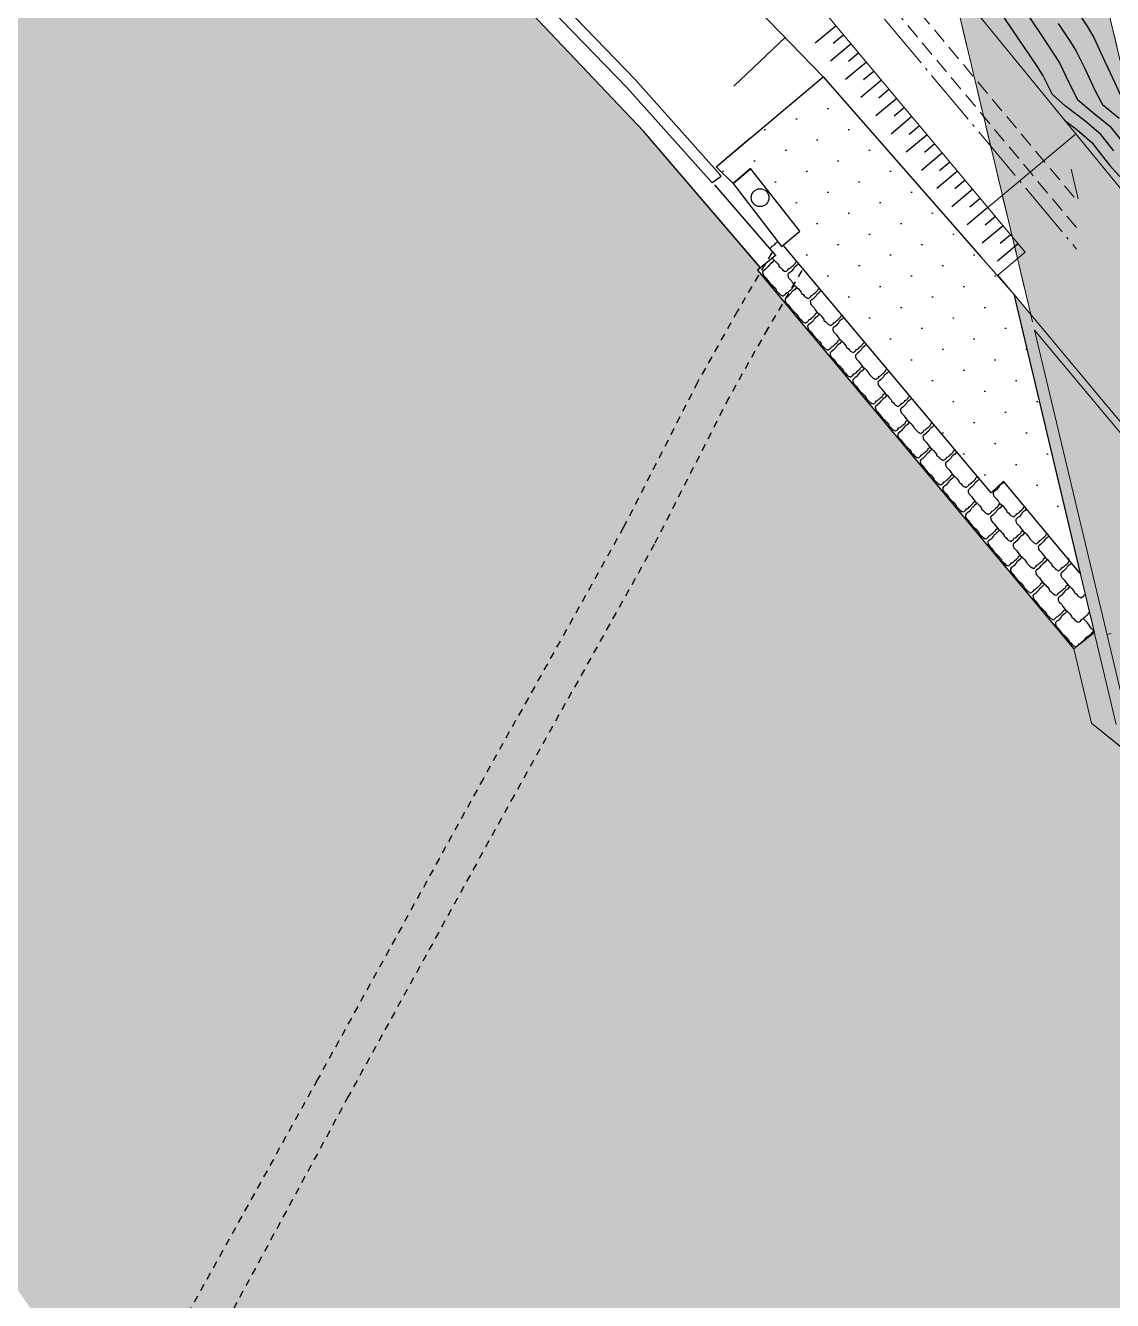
# Model space of a CAD drawing. Extents: x 62300 to 62638, y 108261 to 108784.
# Drawn here: x 62440.5 to 62486.4, y 108500.8 to 108554.6 of the extents above; entities that cross this region are included whole.
import ezdxf

# ---------------------------------------------------------------- set-up
doc = ezdxf.new("R2010")
doc.units = 0
doc.header["$MEASUREMENT"] = 0
for name, pattern in [('ACAD_ISO04W100', [30, 24, -3, 0, -3]), ('DASHED', [2.25, 2, -0.25]), ('DOT', [0.55, 0.3, -0.25]), ('NASCOSTA', [9.525, 6.35, -3.175]), ('TRATTEGGIATA', [0.75, 0.5, -0.25]), ('TRATTOPUNTO2', [12.7, 6.35, -3.175, 0, -3.175])]:
    doc.linetypes.add(name, pattern=pattern)
for name, color, linetype in [('Bâti', 7, 'Continuous'), ('colore lago', 131, 'Continuous'), ('curve livello 5m', 7, 'Continuous'), ('GéoSEBESélec', 6, 'Continuous'), ('Limite fiume', 6, 'Continuous'), ('LIN010CO', 2, 'Continuous'), ('LIN010TR', 2, 'NASCOSTA'), ('LIN018CO', 6, 'Continuous'), ('LIN018TR', 6, 'NASCOSTA'), ('LIN025CO', 7, 'Continuous'), ('pendenze', 2, 'Continuous'), ('sezioni', 7, 'Continuous'), ('TalusHautBas', 7, 'Continuous'), ('TRATTCOLO-30', 253, 'Continuous'), ('TRATTCOLO-32', 255, 'Continuous')]:
    doc.layers.add(name, color=color, linetype=linetype)
doc.layers.add('Colori bordi', color=5, linetype='Continuous', plot=False)
doc.layers.add('no_plot', color=5, linetype='Continuous', plot=False)

# ---------------------------------------------------------------- blocks, each defined once
blk = doc.blocks.new('CIRCLE')
at = {"color": 0}
blk.add_circle((0, 0), 0.375, dxfattribs=at)
at = {"flags": 1}
for tag, p in [('POINTNUMBER', (0, 0)), ('COMMENT', (0, -1.25))]:
    blk.add_attdef(tag, p, '', height=1, dxfattribs=at)
blk = doc.blocks.new('CONTORNO')
at = {"layer": 'Colori bordi', "lineweight": 0, "ltscale": 2, "flags": 128}
blk.add_lwpolyline([(-22.578, 81.44), (16.586, -82.868), (15.866, -82.007), (19.27, -96.287), (18.407, -96.98), (19.153, -100.108), (27.051, -106.511), (29.932, -105.824), (28.44, -103.877), (26.165, -94.334), (26.165, -94.334), (25.446, -93.474), (-6.877, 42.135)], dxfattribs=at)

msp = doc.modelspace()

# ---------------------------------------------------------------- hatches: boundary and pattern name
at = {"layer": 'colore lago', "linetype": 'Continuous', "lineweight": 0}
msp.add_hatch(color=256, dxfattribs=at).paths.add_polyline_path([(62547.915, 108426.777), (62544.897, 108437.007), (62544.493, 108444.651), (62545.356, 108452.699), (62543.608, 108459.606), (62537.06, 108468.431), (62530.397, 108473.862), (62527.61, 108478.063), (62523.513, 108483.362), (62517.305, 108489.509), (62515.162, 108489.283), (62513.59, 108490.987), (62513.852, 108495.246), (62504.852, 108507.641), (62496.282, 108519.444), (62493.401, 108518.757), (62485.503, 108525.16), (62484.758, 108528.288), (62471.397, 108544.28), (62471.521, 108544.381), (62471.307, 108544.63), (62466.582, 108550.14), (62461.323, 108555.669), (62452.234, 108564.908), (62445.975, 108571.355), (62438.597, 108578.993), (62431.968, 108586.051), (62422.759, 108596.383), (62419.614, 108600.43), (62408.579, 108615.912), (62402.883, 108625.049), (62402.431, 108624.768), (62397.589, 108621.762), (62392.271, 108618.46), (62379.582, 108610.581), (62385.62, 108600.92), (62400.115, 108577.726), (62397.691, 108576.2), (62399.555, 108573.013), (62400.542, 108570.997), (62402.182, 108566.645), (62403.779, 108562.376), (62405.518, 108558.228), (62408.196, 108552.888), (62411.192, 108547.807), (62415.156, 108541.54), (62417.677, 108537.481), (62418.985, 108535.375), (62423.804, 108527.74), (62427.401, 108522.066), (62428.917, 108522.33), (62431.999, 108520.483), (62435.209, 108517.103), (62435.248, 108508.375), (62442.532, 108497.745), (62448.327, 108490.271), (62457.902, 108478.106), (62469.007, 108462.331), (62468.89, 108461.981), (62477.152, 108449.843), (62486.864, 108436.011), (62496.889, 108418.536), (62504.8, 108403.974), (62555.468, 108403.974), (62553.625, 108410.285), (62549.503, 108421.578)])
at = {"layer": 'pendenze', "linetype": 'Continuous'}
h = msp.add_hatch(dxfattribs=at)
h.set_pattern_fill('DOTS', color=256, scale=20, angle=-45, style=0)
h.set_pattern_definition([(314.9999504, (171133.6369, 46447.5895), (1.325825598, 0.44194059), [0, -1.25])])
h.paths.add_polyline_path([(62481.776, 108535.366), (62481.261, 108534.878), (62472.483, 108545.338), (62473.178, 108545.93), (62471.102, 108548.566), (62470.366, 108547.939), (62469.644, 108548.644), (62474.163, 108552.434), (62480.831, 108544.839), (62482.217, 108543.261), (62485.026, 108531.477)])
at = {"layer": 'TRATTCOLO-30', "linetype": 'Continuous', "lineweight": 0}
h = msp.add_hatch(color=256, dxfattribs=at)
h.dxf.hatch_style = 1
h.paths.add_polyline_path([(62478.858, 108572.792), (62475.862, 108572.078), (62482.936, 108542.4), (62482.217, 108543.261), (62485.165, 108530.892), (62488.647, 108531.722)])
h.paths.add_polyline_path([(62481.855, 108573.506), (62478.858, 108572.792), (62488.647, 108531.722), (62491.644, 108532.436)])
h = msp.add_hatch(color=256, dxfattribs=at)
h.dxf.hatch_style = 1
h.paths.add_polyline_path([(62492.516, 108530.933), (62491.797, 108531.794), (62491.644, 108532.436), (62488.647, 108531.722), (62491.339, 108520.429), (62493.401, 108518.757), (62496.282, 108519.444), (62494.79, 108521.391)])
h.paths.add_polyline_path([(62488.647, 108531.722), (62485.165, 108530.892), (62485.62, 108528.981), (62484.758, 108528.288), (62485.503, 108525.16), (62491.339, 108520.429)])

# ---------------------------------------------------------------- linework, layer by layer
at = {"layer": 'Bâti', "color": 2, "linetype": 'Continuous'}
for p, q in [((62465.872, 108551.992), (62457.407, 108560.728)), ((62459.629, 108559.171), (62466.225, 108552.321)), ((62466.582, 108550.14), (62461.323, 108555.669)), ((62466.225, 108552.321), (62469.797, 108548.318)), ((62469.475, 108547.959), (62465.872, 108551.992)), ((62471.521, 108544.381), (62466.582, 108550.14)), ((62469.644, 108548.644), (62471.052, 108549.835)), ((62470.366, 108547.939), (62471.098, 108548.562)), ((62473.178, 108545.93), (62471.102, 108548.566)), ((62469.86, 108548.233), (62469.475, 108547.959)), ((62469.579, 108547.875), (62472.168, 108544.884)), ((62469.86, 108548.233), (62469.797, 108548.318)), ((62470.366, 108547.939), (62472.411, 108545.277)), ((62472.411, 108545.277), (62473.178, 108545.93)), ((62472.156, 108544.897), (62471.521, 108544.381))]:
    msp.add_line(p, q, dxfattribs=at)
at = {"layer": 'Bâti', "color": 2, "linetype": 'DOT'}
for p, q in [((62471.995, 108545.009), (62470.535, 108542.537)), ((62473.267, 108544.257), (62471.807, 108541.785)), ((62470.535, 108542.537), (62468.861, 108539.553)), ((62471.824, 108541.814), (62470.15, 108538.83)), ((62468.861, 108539.553), (62465.739, 108533.423)), ((62470.179, 108538.882), (62467.057, 108532.752)), ((62465.739, 108533.423), (62459.812, 108522.821)), ((62467.031, 108532.701), (62461.104, 108522.099)), ((62459.812, 108522.821), (62452.81, 108510.107)), ((62461.109, 108522.107), (62454.107, 108509.393)), ((62452.81, 108510.107), (62446.19, 108498.174)), ((62454.109, 108509.398), (62447.615, 108497.396))]:
    msp.add_line(p, q, dxfattribs=at)
at = {"layer": 'Colori bordi', "linetype": 'Continuous', "lineweight": 0, "flags": 128}
msp.add_lwpolyline([(62513.852, 108495.246), (62504.852, 108507.641), (62496.282, 108519.444), (62493.401, 108518.757), (62485.503, 108525.16), (62484.758, 108528.288), (62471.397, 108544.28), (62471.521, 108544.381), (62471.307, 108544.63), (62466.582, 108550.14), (62461.323, 108555.669), (62452.234, 108564.908), (62445.975, 108571.355), (62438.597, 108578.993)], dxfattribs=at)
at = {"layer": 'curve livello 5m', "color": 2, "flags": 128}
msp.add_lwpolyline([(62482.7, 108555.217), (62483.343, 108554.251), (62483.877, 108553.441), (62484.141, 108553.029), (62484.141, 108553.029), (62484.559, 108552.172), (62484.907, 108551.482), (62484.907, 108551.482), (62485.548, 108550.946), (62486.28, 108550.35), (62486.28, 108550.35), (62486.73, 108549.797)], dxfattribs=at)
at = {"layer": 'Limite fiume', "color": 2, "linetype": 'Continuous'}
for p, q in [((62471.521, 108544.381), (62471.397, 108544.28)), ((62471.397, 108544.28), (62484.758, 108528.288))]:
    msp.add_line(p, q, dxfattribs=at)
at = {"layer": 'Limite fiume', "color": 2, "linetype": 'Continuous', "flags": 128}
msp.add_lwpolyline([(62481.776, 108535.366), (62481.261, 108534.878), (62472.483, 108545.338), (62473.178, 108545.93), (62471.102, 108548.566), (62470.366, 108547.939), (62469.644, 108548.644), (62474.163, 108552.434), (62480.831, 108544.839), (62482.217, 108543.261), (62485.026, 108531.477)], close=True, dxfattribs=at)
at = {"layer": 'LIN010CO', "linetype": 'Continuous', "lineweight": 0}
msp.add_line((62486.153, 108528.903), (62486.335, 108528.946), dxfattribs=at)
at = {"layer": 'LIN010TR', "linetype": 'TRATTOPUNTO2', "lineweight": 0, "ltscale": 5, "flags": 128}
msp.add_lwpolyline([(62455.145, 108672.281), (62484.936, 108547.295)], dxfattribs=at)
at = {"layer": 'LIN010TR', "lineweight": 0, "ltscale": 0.1, "flags": 128}
for points in [[(62453.2, 108579.627), (62465.895, 108569.944), (62482.946, 108549.535), (62484.869, 108547.234)], [(62452.691, 108579.077), (62465.376, 108569.402), (62482.946, 108548.372), (62484.869, 108546.071)]]:
    msp.add_lwpolyline(points, dxfattribs=at)
at = {"layer": 'LIN018CO', "color": 2}
for p, q in [((62474.711, 108554.598), (62473.831, 108553.862)), ((62475.352, 108553.83), (62474.472, 108553.094)), ((62475.032, 108554.214), (62474.593, 108553.847)), ((62475.673, 108553.446), (62475.234, 108553.08)), ((62475.994, 108553.063), (62475.113, 108552.327)), ((62476.314, 108552.679), (62475.876, 108552.313)), ((62476.635, 108552.295), (62475.754, 108551.56)), ((62476.955, 108551.912), (62476.517, 108551.545)), ((62477.276, 108551.528), (62476.395, 108550.792)), ((62477.596, 108551.144), (62477.158, 108550.778)), ((62477.917, 108550.76), (62477.036, 108550.025)), ((62478.558, 108549.993), (62477.678, 108549.257)), ((62478.238, 108550.377), (62477.799, 108550.01)), ((62478.879, 108549.609), (62478.44, 108549.243)), ((62479.199, 108549.226), (62478.319, 108548.49)), ((62479.84, 108548.458), (62478.96, 108547.722)), ((62479.52, 108548.842), (62479.081, 108548.476)), ((62480.161, 108548.074), (62479.722, 108547.708)), ((62480.482, 108547.691), (62479.601, 108546.955)), ((62480.802, 108547.307), (62480.364, 108546.941)), ((62481.123, 108546.923), (62480.242, 108546.188)), ((62481.443, 108546.54), (62481.005, 108546.173)), ((62481.764, 108546.156), (62480.883, 108545.42)), ((62482.084, 108545.772), (62481.646, 108545.406)), ((62482.405, 108545.389), (62481.524, 108544.653))]:
    msp.add_line(p, q, dxfattribs=at)
at = {"layer": 'LIN018TR', "linetype": 'ACAD_ISO04W100', "lineweight": 0, "ltscale": 0.1, "flags": 128}
msp.add_lwpolyline([(62454.897, 108581.044), (62481.938, 108548.676), (62484.869, 108545.169)], dxfattribs=at)
at = {"layer": 'LIN025CO', "linetype": 'TRATTEGGIATA', "lineweight": 0, "ltscale": 2}
for p, q in [((62445.643, 108725.432), (62491.953, 108531.14)), ((62439.65, 108724.004), (62483.092, 108541.745))]:
    msp.add_line(p, q, dxfattribs=at)
at = {"layer": 'LIN025CO', "linetype": 'Continuous', "lineweight": 0}
for p, q in [((62482.217, 108543.261), (62486.548, 108525.091)), ((62482.217, 108543.261), (62492.516, 108530.933)), ((62483.092, 108541.745), (62487.034, 108525.207)), ((62483.092, 108541.745), (62491.953, 108531.14)), ((62484.758, 108528.288), (62485.503, 108525.16)), ((62485.503, 108525.16), (62493.401, 108518.757))]:
    msp.add_line(p, q, dxfattribs=at)
at = {"layer": 'no_plot', "flags": 128}
for points in [[(62486.445, 108549.309), (62485.894, 108550.006), (62485.894, 108550.006), (62485.22, 108550.575), (62484.404, 108551.2), (62483.852, 108551.688), (62483.852, 108551.688), (62483.444, 108552.512), (62483.174, 108552.929), (62482.676, 108553.678), (62482.676, 108553.678), (62481.627, 108555.217)], [(62484.895, 108555.205), (62485.324, 108554.544), (62485.593, 108554.104), (62485.885, 108553.487), (62486.386, 108552.398), (62486.824, 108551.458)], [(62484.094, 108554.694), (62484.594, 108553.93), (62484.838, 108553.545), (62485.23, 108552.762), (62485.661, 108551.842), (62485.962, 108551.275), (62486.667, 108550.694)], [(62484.361, 108550.608), (62484.876, 108550.211), (62485.507, 108549.662), (62485.854, 108549.224), (62486.253, 108548.713), (62486.821, 108548.089)]]:
    msp.add_lwpolyline(points, dxfattribs=at)
at = {"layer": 'pendenze', "linetype": 'Continuous'}
msp.add_line((62472.578, 108554.112), (62470.392, 108552.039), dxfattribs=at)
at = {"layer": 'pendenze', "linetype": 'Continuous', "flags": 128}
for points in [[(62471.908, 108545.184), (62471.918, 108545.192), (62471.937, 108545.21), (62471.973, 108545.24), (62472.002, 108545.286), (62472.044, 108545.302), (62472.079, 108545.325), (62472.118, 108545.367), (62472.158, 108545.401), (62472.201, 108545.439), (62472.244, 108545.477), (62472.252, 108545.483)], [(62472.104, 108544.691), (62472.088, 108544.679), (62472, 108544.589), (62471.922, 108544.528), (62471.879, 108544.49), (62471.849, 108544.437), (62471.749, 108544.329), (62471.717, 108544.302), (62471.635, 108544.237), (62471.607, 108544.206), (62471.613, 108544.135), (62471.622, 108544.094), (62471.655, 108544.04), (62471.71, 108543.984), (62471.765, 108543.928), (62471.812, 108543.851), (62471.866, 108543.781), (62471.924, 108543.714), (62472.008, 108543.642), (62472.06, 108543.59), (62472.104, 108543.539), (62472.176, 108543.449), (62472.183, 108543.4), (62472.25, 108543.347), (62472.316, 108543.28), (62472.357, 108543.24), (62472.414, 108543.206), (62472.414, 108543.206), (62472.432, 108543.201), (62472.475, 108543.184), (62472.506, 108543.204), (62472.526, 108543.221), (62472.546, 108543.238), (62472.581, 108543.269), (62472.61, 108543.315), (62472.652, 108543.33), (62472.687, 108543.354), (62472.727, 108543.395), (62472.766, 108543.43), (62472.809, 108543.467), (62472.853, 108543.505), (62472.88, 108543.529), (62472.895, 108543.583), (62472.934, 108543.61), (62472.965, 108543.637)], [(62472.011, 108544.779), (62472.036, 108544.75), (62472.12, 108544.677), (62472.172, 108544.626), (62472.216, 108544.575), (62472.288, 108544.485), (62472.295, 108544.436), (62472.362, 108544.383), (62472.427, 108544.316), (62472.469, 108544.276), (62472.526, 108544.242), (62472.526, 108544.242), (62472.544, 108544.237), (62472.587, 108544.22), (62472.618, 108544.24), (62472.638, 108544.257), (62472.657, 108544.274), (62472.693, 108544.305), (62472.722, 108544.351), (62472.764, 108544.366), (62472.799, 108544.39), (62472.839, 108544.431), (62472.878, 108544.465), (62472.921, 108544.503), (62472.964, 108544.541), (62472.992, 108544.565), (62473.007, 108544.619), (62473.046, 108544.646), (62473.056, 108544.655)], [(62473.136, 108544.56), (62473.064, 108544.486), (62472.985, 108544.424), (62472.942, 108544.387), (62472.912, 108544.333), (62472.813, 108544.226), (62472.781, 108544.198), (62472.699, 108544.134), (62472.671, 108544.103), (62472.677, 108544.032), (62472.685, 108543.991), (62472.718, 108543.937), (62472.774, 108543.881), (62472.829, 108543.825), (62472.875, 108543.748), (62472.93, 108543.678), (62472.988, 108543.611), (62473.071, 108543.538), (62473.123, 108543.487), (62473.168, 108543.436), (62473.239, 108543.345), (62473.247, 108543.297), (62473.314, 108543.244), (62473.379, 108543.177), (62473.421, 108543.137), (62473.477, 108543.103), (62473.477, 108543.103), (62473.496, 108543.098), (62473.539, 108543.08), (62473.57, 108543.101), (62473.589, 108543.118), (62473.609, 108543.135), (62473.645, 108543.166), (62473.674, 108543.212), (62473.715, 108543.227), (62473.75, 108543.251), (62473.79, 108543.292), (62473.829, 108543.326), (62473.873, 108543.364), (62473.916, 108543.402), (62473.944, 108543.426), (62473.959, 108543.48), (62473.997, 108543.507), (62474.01, 108543.518)], [(62473.056, 108543.552), (62473.039, 108543.54), (62472.952, 108543.45), (62472.873, 108543.389), (62472.83, 108543.351), (62472.801, 108543.298), (62472.701, 108543.19), (62472.669, 108543.163), (62472.587, 108543.098), (62472.559, 108543.067), (62472.565, 108542.996), (62472.573, 108542.955), (62472.606, 108542.901), (62472.662, 108542.845), (62472.717, 108542.789), (62472.763, 108542.712), (62472.818, 108542.642), (62472.876, 108542.575), (62472.96, 108542.503), (62473.011, 108542.451), (62473.056, 108542.4), (62473.127, 108542.31), (62473.135, 108542.261), (62473.202, 108542.208), (62473.267, 108542.141), (62473.309, 108542.101), (62473.366, 108542.067), (62473.366, 108542.067), (62473.384, 108542.062), (62473.427, 108542.045), (62473.458, 108542.065), (62473.477, 108542.082), (62473.497, 108542.099), (62473.533, 108542.13), (62473.562, 108542.176), (62473.603, 108542.191), (62473.638, 108542.215), (62473.678, 108542.256), (62473.718, 108542.29), (62473.761, 108542.328), (62473.804, 108542.366), (62473.832, 108542.39), (62473.847, 108542.444), (62473.885, 108542.471), (62473.917, 108542.498)], [(62474.09, 108543.423), (62474.015, 108543.347), (62473.937, 108543.285), (62473.894, 108543.248), (62473.864, 108543.194), (62473.764, 108543.087), (62473.733, 108543.059), (62473.65, 108542.995), (62473.622, 108542.964), (62473.629, 108542.893), (62473.637, 108542.852), (62473.67, 108542.798), (62473.725, 108542.742), (62473.781, 108542.686), (62473.827, 108542.609), (62473.881, 108542.539), (62473.939, 108542.472), (62474.023, 108542.399), (62474.075, 108542.348), (62474.119, 108542.297), (62474.191, 108542.206), (62474.199, 108542.158), (62474.265, 108542.105), (62474.331, 108542.038), (62474.372, 108541.998), (62474.429, 108541.964), (62474.429, 108541.964), (62474.447, 108541.959), (62474.49, 108541.941), (62474.521, 108541.961), (62474.541, 108541.979), (62474.561, 108541.996), (62474.596, 108542.027), (62474.625, 108542.073), (62474.667, 108542.088), (62474.702, 108542.112), (62474.742, 108542.153), (62474.781, 108542.187), (62474.824, 108542.225), (62474.868, 108542.263), (62474.895, 108542.287), (62474.91, 108542.341), (62474.949, 108542.368), (62474.964, 108542.381)], [(62474.008, 108542.413), (62473.991, 108542.401), (62473.903, 108542.311), (62473.825, 108542.25), (62473.782, 108542.212), (62473.752, 108542.159), (62473.652, 108542.051), (62473.621, 108542.023), (62473.539, 108541.959), (62473.51, 108541.928), (62473.517, 108541.857), (62473.525, 108541.816), (62473.558, 108541.762), (62473.613, 108541.706), (62473.669, 108541.65), (62473.715, 108541.573), (62473.769, 108541.503), (62473.827, 108541.436), (62473.911, 108541.363), (62473.963, 108541.312), (62474.008, 108541.261), (62474.079, 108541.171), (62474.087, 108541.122), (62474.153, 108541.069), (62474.219, 108541.002), (62474.26, 108540.962), (62474.317, 108540.928), (62474.317, 108540.928), (62474.335, 108540.923), (62474.378, 108540.906), (62474.409, 108540.926), (62474.429, 108540.943), (62474.449, 108540.96), (62474.484, 108540.991), (62474.513, 108541.037), (62474.555, 108541.052), (62474.59, 108541.076), (62474.63, 108541.117), (62474.669, 108541.151), (62474.712, 108541.189), (62474.756, 108541.227), (62474.783, 108541.251), (62474.798, 108541.305), (62474.837, 108541.332), (62474.868, 108541.359)], [(62475.044, 108542.286), (62474.967, 108542.207), (62474.889, 108542.146), (62474.845, 108542.109), (62474.816, 108542.055), (62474.716, 108541.948), (62474.684, 108541.92), (62474.602, 108541.856), (62474.574, 108541.825), (62474.58, 108541.754), (62474.588, 108541.713), (62474.622, 108541.659), (62474.677, 108541.603), (62474.732, 108541.547), (62474.779, 108541.47), (62474.833, 108541.4), (62474.891, 108541.333), (62474.975, 108541.26), (62475.027, 108541.209), (62475.071, 108541.157), (62475.142, 108541.067), (62475.15, 108541.019), (62475.217, 108540.966), (62475.282, 108540.899), (62475.324, 108540.859), (62475.381, 108540.825), (62475.381, 108540.825), (62475.399, 108540.82), (62475.442, 108540.802), (62475.473, 108540.822), (62475.493, 108540.84), (62475.512, 108540.857), (62475.548, 108540.887), (62475.577, 108540.934), (62475.619, 108540.949), (62475.653, 108540.973), (62475.693, 108541.014), (62475.733, 108541.048), (62475.776, 108541.086), (62475.819, 108541.124), (62475.847, 108541.148), (62475.862, 108541.202), (62475.901, 108541.229), (62475.918, 108541.244)], [(62474.959, 108541.274), (62474.942, 108541.262), (62474.855, 108541.172), (62474.777, 108541.111), (62474.733, 108541.073), (62474.704, 108541.019), (62474.604, 108540.912), (62474.572, 108540.884), (62474.49, 108540.82), (62474.462, 108540.789), (62474.468, 108540.718), (62474.476, 108540.677), (62474.51, 108540.623), (62474.565, 108540.567), (62474.62, 108540.511), (62474.667, 108540.434), (62474.721, 108540.364), (62474.779, 108540.297), (62474.863, 108540.224), (62474.915, 108540.173), (62474.959, 108540.122), (62475.03, 108540.032), (62475.038, 108539.983), (62475.105, 108539.93), (62475.17, 108539.863), (62475.212, 108539.823), (62475.269, 108539.789), (62475.269, 108539.789), (62475.287, 108539.784), (62475.33, 108539.767), (62475.361, 108539.787), (62475.381, 108539.804), (62475.4, 108539.821), (62475.436, 108539.852), (62475.465, 108539.898), (62475.507, 108539.913), (62475.542, 108539.937), (62475.581, 108539.978), (62475.621, 108540.012), (62475.664, 108540.05), (62475.707, 108540.088), (62475.735, 108540.112), (62475.75, 108540.166), (62475.789, 108540.193), (62475.82, 108540.22)], [(62475.998, 108541.15), (62475.918, 108541.068), (62475.84, 108541.007), (62475.797, 108540.97), (62475.767, 108540.916), (62475.667, 108540.809), (62475.636, 108540.781), (62475.554, 108540.717), (62475.526, 108540.686), (62475.532, 108540.615), (62475.54, 108540.574), (62475.573, 108540.519), (62475.628, 108540.464), (62475.684, 108540.408), (62475.73, 108540.331), (62475.784, 108540.261), (62475.843, 108540.194), (62475.926, 108540.121), (62475.978, 108540.07), (62476.023, 108540.018), (62476.094, 108539.928), (62476.102, 108539.88), (62476.168, 108539.827), (62476.234, 108539.76), (62476.275, 108539.72), (62476.332, 108539.686), (62476.332, 108539.686), (62476.35, 108539.681), (62476.394, 108539.663), (62476.425, 108539.683), (62476.444, 108539.701), (62476.464, 108539.718), (62476.499, 108539.748), (62476.528, 108539.795), (62476.57, 108539.81), (62476.605, 108539.834), (62476.645, 108539.875), (62476.684, 108539.909), (62476.728, 108539.947), (62476.771, 108539.985), (62476.798, 108540.009), (62476.813, 108540.063), (62476.852, 108540.09), (62476.872, 108540.107)], [(62475.911, 108540.135), (62475.894, 108540.123), (62475.806, 108540.033), (62475.728, 108539.972), (62475.685, 108539.934), (62475.655, 108539.88), (62475.555, 108539.773), (62475.524, 108539.745), (62475.442, 108539.681), (62475.414, 108539.65), (62475.42, 108539.579), (62475.428, 108539.538), (62475.461, 108539.484), (62475.517, 108539.428), (62475.572, 108539.372), (62475.618, 108539.295), (62475.672, 108539.225), (62475.731, 108539.158), (62475.814, 108539.085), (62475.866, 108539.034), (62475.911, 108538.983), (62475.982, 108538.893), (62475.99, 108538.844), (62476.056, 108538.791), (62476.122, 108538.724), (62476.164, 108538.684), (62476.22, 108538.65), (62476.22, 108538.65), (62476.238, 108538.645), (62476.282, 108538.628), (62476.313, 108538.648), (62476.332, 108538.665), (62476.352, 108538.682), (62476.387, 108538.713), (62476.416, 108538.759), (62476.458, 108538.774), (62476.493, 108538.798), (62476.533, 108538.839), (62476.572, 108538.873), (62476.616, 108538.911), (62476.659, 108538.949), (62476.686, 108538.973), (62476.701, 108539.027), (62476.74, 108539.054), (62476.771, 108539.081)], [(62476.951, 108540.013), (62476.87, 108539.929), (62476.792, 108539.868), (62476.748, 108539.831), (62476.719, 108539.777), (62476.619, 108539.67), (62476.587, 108539.642), (62476.505, 108539.578), (62476.477, 108539.546), (62476.483, 108539.476), (62476.492, 108539.435), (62476.525, 108539.38), (62476.58, 108539.325), (62476.635, 108539.269), (62476.682, 108539.192), (62476.736, 108539.122), (62476.794, 108539.055), (62476.878, 108538.982), (62476.93, 108538.931), (62476.974, 108538.879), (62477.046, 108538.789), (62477.053, 108538.741), (62477.12, 108538.688), (62477.185, 108538.621), (62477.227, 108538.581), (62477.284, 108538.547), (62477.284, 108538.547), (62477.302, 108538.542), (62477.345, 108538.524), (62477.376, 108538.544), (62477.396, 108538.562), (62477.415, 108538.579), (62477.451, 108538.609), (62477.48, 108538.655), (62477.522, 108538.671), (62477.557, 108538.694), (62477.597, 108538.736), (62477.636, 108538.77), (62477.679, 108538.808), (62477.722, 108538.846), (62477.75, 108538.87), (62477.765, 108538.924), (62477.804, 108538.951), (62477.826, 108538.971)], [(62476.862, 108538.996), (62476.846, 108538.984), (62476.758, 108538.894), (62476.68, 108538.832), (62476.637, 108538.795), (62476.607, 108538.741), (62476.507, 108538.634), (62476.475, 108538.606), (62476.393, 108538.542), (62476.365, 108538.511), (62476.371, 108538.44), (62476.38, 108538.399), (62476.413, 108538.345), (62476.468, 108538.289), (62476.523, 108538.233), (62476.57, 108538.156), (62476.624, 108538.086), (62476.682, 108538.019), (62476.766, 108537.946), (62476.818, 108537.895), (62476.862, 108537.844), (62476.934, 108537.754), (62476.941, 108537.705), (62477.008, 108537.652), (62477.074, 108537.585), (62477.115, 108537.545), (62477.172, 108537.511), (62477.172, 108537.511), (62477.19, 108537.506), (62477.233, 108537.489), (62477.264, 108537.509), (62477.284, 108537.526), (62477.304, 108537.543), (62477.339, 108537.574), (62477.368, 108537.62), (62477.41, 108537.635), (62477.445, 108537.659), (62477.485, 108537.7), (62477.524, 108537.734), (62477.567, 108537.772), (62477.611, 108537.81), (62477.638, 108537.834), (62477.653, 108537.888), (62477.692, 108537.915), (62477.723, 108537.942)], [(62477.905, 108538.876), (62477.822, 108538.79), (62477.743, 108538.729), (62477.7, 108538.692), (62477.67, 108538.638), (62477.571, 108538.531), (62477.539, 108538.503), (62477.457, 108538.439), (62477.429, 108538.407), (62477.435, 108538.337), (62477.443, 108538.296), (62477.476, 108538.241), (62477.532, 108538.186), (62477.587, 108538.13), (62477.633, 108538.053), (62477.688, 108537.983), (62477.746, 108537.916), (62477.829, 108537.843), (62477.881, 108537.792), (62477.926, 108537.74), (62477.997, 108537.65), (62478.005, 108537.602), (62478.072, 108537.549), (62478.137, 108537.482), (62478.179, 108537.442), (62478.235, 108537.408), (62478.235, 108537.408), (62478.254, 108537.403), (62478.297, 108537.385), (62478.328, 108537.405), (62478.347, 108537.423), (62478.367, 108537.44), (62478.402, 108537.47), (62478.432, 108537.516), (62478.473, 108537.532), (62478.508, 108537.555), (62478.548, 108537.597), (62478.587, 108537.631), (62478.631, 108537.669), (62478.674, 108537.707), (62478.702, 108537.731), (62478.717, 108537.785), (62478.755, 108537.812), (62478.781, 108537.834)], [(62477.814, 108537.857), (62477.797, 108537.845), (62477.71, 108537.755), (62477.631, 108537.693), (62477.588, 108537.656), (62477.559, 108537.602), (62477.459, 108537.495), (62477.427, 108537.467), (62477.345, 108537.403), (62477.317, 108537.372), (62477.323, 108537.301), (62477.331, 108537.26), (62477.364, 108537.206), (62477.42, 108537.15), (62477.475, 108537.094), (62477.521, 108537.017), (62477.576, 108536.947), (62477.634, 108536.88), (62477.718, 108536.807), (62477.769, 108536.756), (62477.814, 108536.705), (62477.885, 108536.615), (62477.893, 108536.566), (62477.96, 108536.513), (62478.025, 108536.446), (62478.067, 108536.406), (62478.124, 108536.372), (62478.124, 108536.372), (62478.142, 108536.367), (62478.185, 108536.35), (62478.216, 108536.37), (62478.235, 108536.387), (62478.255, 108536.404), (62478.291, 108536.435), (62478.32, 108536.481), (62478.361, 108536.496), (62478.396, 108536.52), (62478.436, 108536.561), (62478.476, 108536.595), (62478.519, 108536.633), (62478.562, 108536.671), (62478.59, 108536.695), (62478.605, 108536.749), (62478.643, 108536.776), (62478.675, 108536.803)], [(62478.859, 108537.74), (62478.773, 108537.651), (62478.695, 108537.59), (62478.652, 108537.553), (62478.622, 108537.499), (62478.522, 108537.392), (62478.491, 108537.364), (62478.408, 108537.3), (62478.38, 108537.268), (62478.387, 108537.198), (62478.395, 108537.157), (62478.428, 108537.102), (62478.483, 108537.047), (62478.539, 108536.991), (62478.585, 108536.914), (62478.639, 108536.844), (62478.697, 108536.777), (62478.781, 108536.704), (62478.833, 108536.653), (62478.877, 108536.601), (62478.949, 108536.511), (62478.957, 108536.463), (62479.023, 108536.41), (62479.089, 108536.343), (62479.13, 108536.303), (62479.187, 108536.269), (62479.187, 108536.269), (62479.205, 108536.264), (62479.248, 108536.246), (62479.279, 108536.266), (62479.299, 108536.284), (62479.319, 108536.301), (62479.354, 108536.331), (62479.383, 108536.377), (62479.425, 108536.393), (62479.46, 108536.416), (62479.5, 108536.458), (62479.539, 108536.492), (62479.582, 108536.53), (62479.626, 108536.568), (62479.653, 108536.592), (62479.668, 108536.646), (62479.707, 108536.673), (62479.735, 108536.697)], [(62478.766, 108536.718), (62478.749, 108536.706), (62478.661, 108536.616), (62478.583, 108536.554), (62478.54, 108536.517), (62478.51, 108536.463), (62478.41, 108536.356), (62478.379, 108536.328), (62478.297, 108536.264), (62478.268, 108536.233), (62478.275, 108536.162), (62478.283, 108536.121), (62478.316, 108536.067), (62478.371, 108536.011), (62478.427, 108535.955), (62478.473, 108535.878), (62478.527, 108535.808), (62478.585, 108535.741), (62478.669, 108535.668), (62478.721, 108535.617), (62478.766, 108535.566), (62478.837, 108535.475), (62478.845, 108535.427), (62478.911, 108535.374), (62478.977, 108535.307), (62479.018, 108535.267), (62479.075, 108535.233), (62479.075, 108535.233), (62479.093, 108535.228), (62479.136, 108535.21), (62479.167, 108535.231), (62479.187, 108535.248), (62479.207, 108535.265), (62479.242, 108535.296), (62479.271, 108535.342), (62479.313, 108535.357), (62479.348, 108535.381), (62479.388, 108535.422), (62479.427, 108535.456), (62479.47, 108535.494), (62479.514, 108535.532), (62479.541, 108535.556), (62479.556, 108535.61), (62479.595, 108535.637), (62479.626, 108535.664)], [(62479.813, 108536.603), (62479.812, 108536.602), (62479.725, 108536.512), (62479.647, 108536.451), (62479.603, 108536.414), (62479.574, 108536.36), (62479.474, 108536.253), (62479.442, 108536.225), (62479.36, 108536.161), (62479.332, 108536.129), (62479.338, 108536.059), (62479.346, 108536.018), (62479.38, 108535.963), (62479.435, 108535.908), (62479.49, 108535.852), (62479.537, 108535.775), (62479.591, 108535.705), (62479.649, 108535.638), (62479.733, 108535.565), (62479.785, 108535.514), (62479.829, 108535.462), (62479.9, 108535.372), (62479.908, 108535.324), (62479.975, 108535.271), (62480.04, 108535.204), (62480.082, 108535.164), (62480.139, 108535.13), (62480.139, 108535.13), (62480.157, 108535.125), (62480.2, 108535.107), (62480.231, 108535.127), (62480.251, 108535.144), (62480.27, 108535.162), (62480.306, 108535.192), (62480.335, 108535.238), (62480.377, 108535.254), (62480.411, 108535.277), (62480.451, 108535.319), (62480.491, 108535.353), (62480.534, 108535.391), (62480.577, 108535.429), (62480.605, 108535.452), (62480.62, 108535.507), (62480.659, 108535.534), (62480.689, 108535.56)], [(62479.717, 108535.579), (62479.7, 108535.567), (62479.613, 108535.477), (62479.535, 108535.415), (62479.491, 108535.378), (62479.462, 108535.324), (62479.362, 108535.217), (62479.33, 108535.189), (62479.248, 108535.125), (62479.22, 108535.094), (62479.226, 108535.023), (62479.234, 108534.982), (62479.268, 108534.928), (62479.323, 108534.872), (62479.378, 108534.816), (62479.425, 108534.739), (62479.479, 108534.669), (62479.537, 108534.602), (62479.621, 108534.529), (62479.673, 108534.478), (62479.717, 108534.427), (62479.788, 108534.336), (62479.796, 108534.288), (62479.863, 108534.235), (62479.928, 108534.168), (62479.97, 108534.128), (62480.027, 108534.094), (62480.027, 108534.094), (62480.045, 108534.089), (62480.088, 108534.071), (62480.119, 108534.091), (62480.139, 108534.109), (62480.158, 108534.126), (62480.194, 108534.157), (62480.223, 108534.203), (62480.265, 108534.218), (62480.3, 108534.242), (62480.339, 108534.283), (62480.379, 108534.317), (62480.422, 108534.355), (62480.465, 108534.393), (62480.493, 108534.417), (62480.508, 108534.471), (62480.547, 108534.498), (62480.578, 108534.525)], [(62480.768, 108535.466), (62480.764, 108535.463), (62480.676, 108535.373), (62480.598, 108535.312), (62480.555, 108535.275), (62480.525, 108535.221), (62480.425, 108535.114), (62480.394, 108535.086), (62480.312, 108535.022), (62480.284, 108534.99), (62480.29, 108534.92), (62480.298, 108534.878), (62480.331, 108534.824), (62480.386, 108534.769), (62480.442, 108534.713), (62480.488, 108534.636), (62480.542, 108534.566), (62480.601, 108534.499), (62480.684, 108534.426), (62480.736, 108534.375), (62480.781, 108534.323), (62480.852, 108534.233), (62480.86, 108534.185), (62480.926, 108534.132), (62480.992, 108534.065), (62481.033, 108534.025), (62481.09, 108533.991), (62481.09, 108533.991), (62481.108, 108533.986), (62481.152, 108533.968), (62481.183, 108533.988), (62481.202, 108534.005), (62481.222, 108534.023), (62481.257, 108534.053), (62481.286, 108534.099), (62481.328, 108534.115), (62481.363, 108534.138), (62481.403, 108534.18), (62481.442, 108534.214), (62481.486, 108534.252), (62481.529, 108534.29), (62481.556, 108534.313), (62481.571, 108534.368), (62481.61, 108534.395), (62481.641, 108534.422)], [(62481.803, 108535.335), (62481.74, 108535.27), (62481.662, 108535.209), (62481.618, 108535.172), (62481.589, 108535.118), (62481.489, 108535.01), (62481.457, 108534.983), (62481.375, 108534.919), (62481.347, 108534.887), (62481.353, 108534.817), (62481.362, 108534.775), (62481.395, 108534.721), (62481.45, 108534.666), (62481.505, 108534.61), (62481.552, 108534.533), (62481.606, 108534.462), (62481.664, 108534.396), (62481.748, 108534.323), (62481.8, 108534.271), (62481.844, 108534.22), (62481.916, 108534.13), (62481.923, 108534.082), (62481.99, 108534.029), (62482.055, 108533.961), (62482.097, 108533.922), (62482.154, 108533.888), (62482.154, 108533.888), (62482.172, 108533.883), (62482.215, 108533.865), (62482.246, 108533.885), (62482.266, 108533.902), (62482.285, 108533.919), (62482.321, 108533.95), (62482.35, 108533.996), (62482.392, 108534.012), (62482.427, 108534.035), (62482.466, 108534.077), (62482.506, 108534.111), (62482.549, 108534.149), (62482.592, 108534.186), (62482.62, 108534.21), (62482.635, 108534.265), (62482.674, 108534.292), (62482.674, 108534.292)], [(62480.669, 108534.44), (62480.652, 108534.427), (62480.564, 108534.337), (62480.486, 108534.276), (62480.443, 108534.239), (62480.413, 108534.185), (62480.313, 108534.078), (62480.282, 108534.05), (62480.2, 108533.986), (62480.172, 108533.955), (62480.178, 108533.884), (62480.186, 108533.843), (62480.219, 108533.789), (62480.275, 108533.733), (62480.33, 108533.677), (62480.376, 108533.6), (62480.43, 108533.53), (62480.489, 108533.463), (62480.572, 108533.39), (62480.624, 108533.339), (62480.669, 108533.287), (62480.74, 108533.197), (62480.748, 108533.149), (62480.814, 108533.096), (62480.88, 108533.029), (62480.922, 108532.989), (62480.978, 108532.955), (62480.978, 108532.955), (62480.996, 108532.95), (62481.04, 108532.932), (62481.071, 108532.952), (62481.09, 108532.97), (62481.11, 108532.987), (62481.145, 108533.017), (62481.174, 108533.064), (62481.216, 108533.079), (62481.251, 108533.103), (62481.291, 108533.144), (62481.33, 108533.178), (62481.374, 108533.216), (62481.417, 108533.254), (62481.444, 108533.278), (62481.459, 108533.332), (62481.498, 108533.359), (62481.529, 108533.386)], [(62481.732, 108534.336), (62481.716, 108534.324), (62481.628, 108534.234), (62481.55, 108534.173), (62481.506, 108534.136), (62481.477, 108534.082), (62481.377, 108533.975), (62481.345, 108533.947), (62481.263, 108533.883), (62481.235, 108533.851), (62481.241, 108533.781), (62481.25, 108533.739), (62481.283, 108533.685), (62481.338, 108533.63), (62481.393, 108533.574), (62481.44, 108533.497), (62481.494, 108533.427), (62481.552, 108533.36), (62481.636, 108533.287), (62481.688, 108533.236), (62481.732, 108533.184), (62481.804, 108533.094), (62481.811, 108533.046), (62481.878, 108532.993), (62481.943, 108532.926), (62481.985, 108532.886), (62482.042, 108532.852), (62482.042, 108532.852), (62482.06, 108532.847), (62482.103, 108532.829), (62482.134, 108532.849), (62482.154, 108532.866), (62482.173, 108532.884), (62482.209, 108532.914), (62482.238, 108532.96), (62482.28, 108532.976), (62482.315, 108532.999), (62482.355, 108533.041), (62482.394, 108533.075), (62482.437, 108533.113), (62482.48, 108533.15), (62482.508, 108533.174), (62482.523, 108533.229), (62482.562, 108533.256), (62482.593, 108533.283)], [(62482.754, 108534.196), (62482.691, 108534.131), (62482.613, 108534.07), (62482.57, 108534.032), (62482.54, 108533.979), (62482.44, 108533.871), (62482.409, 108533.844), (62482.327, 108533.78), (62482.299, 108533.748), (62482.305, 108533.678), (62482.313, 108533.636), (62482.346, 108533.582), (62482.402, 108533.527), (62482.457, 108533.471), (62482.503, 108533.394), (62482.558, 108533.323), (62482.616, 108533.256), (62482.699, 108533.184), (62482.751, 108533.132), (62482.796, 108533.081), (62482.867, 108532.991), (62482.875, 108532.943), (62482.941, 108532.89), (62483.007, 108532.822), (62483.049, 108532.783), (62483.105, 108532.749), (62483.105, 108532.749), (62483.124, 108532.744), (62483.167, 108532.726), (62483.198, 108532.746), (62483.217, 108532.763), (62483.237, 108532.78), (62483.272, 108532.811), (62483.302, 108532.857), (62483.343, 108532.873), (62483.378, 108532.896), (62483.418, 108532.938), (62483.457, 108532.972), (62483.501, 108533.01), (62483.544, 108533.047), (62483.572, 108533.071), (62483.586, 108533.126), (62483.625, 108533.153), (62483.626, 108533.153)], [(62481.62, 108533.301), (62481.604, 108533.288), (62481.516, 108533.198), (62481.438, 108533.137), (62481.395, 108533.1), (62481.365, 108533.046), (62481.265, 108532.939), (62481.233, 108532.911), (62481.151, 108532.847), (62481.123, 108532.816), (62481.129, 108532.745), (62481.138, 108532.704), (62481.171, 108532.649), (62481.226, 108532.594), (62481.281, 108532.538), (62481.328, 108532.461), (62481.382, 108532.391), (62481.44, 108532.324), (62481.524, 108532.251), (62481.576, 108532.2), (62481.62, 108532.148), (62481.692, 108532.058), (62481.699, 108532.01), (62481.766, 108531.957), (62481.832, 108531.89), (62481.873, 108531.85), (62481.93, 108531.816), (62481.93, 108531.816), (62481.948, 108531.811), (62481.991, 108531.793), (62482.022, 108531.813), (62482.042, 108531.831), (62482.062, 108531.848), (62482.097, 108531.878), (62482.126, 108531.925), (62482.168, 108531.94), (62482.203, 108531.964), (62482.243, 108532.005), (62482.282, 108532.039), (62482.325, 108532.077), (62482.369, 108532.115), (62482.396, 108532.139), (62482.411, 108532.193), (62482.45, 108532.22), (62482.481, 108532.247)], [(62482.684, 108533.197), (62482.667, 108533.185), (62482.58, 108533.095), (62482.501, 108533.034), (62482.458, 108532.997), (62482.428, 108532.943), (62482.329, 108532.836), (62482.297, 108532.808), (62482.215, 108532.744), (62482.187, 108532.712), (62482.193, 108532.642), (62482.201, 108532.6), (62482.234, 108532.546), (62482.29, 108532.491), (62482.345, 108532.435), (62482.391, 108532.358), (62482.446, 108532.288), (62482.504, 108532.221), (62482.587, 108532.148), (62482.639, 108532.097), (62482.684, 108532.045), (62482.755, 108531.955), (62482.763, 108531.907), (62482.829, 108531.854), (62482.895, 108531.787), (62482.937, 108531.747), (62482.993, 108531.713), (62482.993, 108531.713), (62483.012, 108531.708), (62483.055, 108531.69), (62483.086, 108531.71), (62483.105, 108531.727), (62483.125, 108531.745), (62483.16, 108531.775), (62483.19, 108531.821), (62483.231, 108531.837), (62483.266, 108531.86), (62483.306, 108531.902), (62483.345, 108531.936), (62483.389, 108531.974), (62483.432, 108532.011), (62483.46, 108532.035), (62483.475, 108532.09), (62483.513, 108532.117), (62483.544, 108532.144)], [(62483.706, 108533.057), (62483.643, 108532.992), (62483.565, 108532.931), (62483.522, 108532.893), (62483.492, 108532.84), (62483.392, 108532.732), (62483.361, 108532.705), (62483.278, 108532.641), (62483.25, 108532.609), (62483.257, 108532.539), (62483.265, 108532.497), (62483.298, 108532.443), (62483.353, 108532.388), (62483.408, 108532.332), (62483.455, 108532.255), (62483.509, 108532.184), (62483.567, 108532.117), (62483.651, 108532.045), (62483.703, 108531.993), (62483.747, 108531.942), (62483.819, 108531.852), (62483.826, 108531.804), (62483.893, 108531.751), (62483.959, 108531.683), (62484, 108531.643), (62484.057, 108531.61), (62484.057, 108531.61), (62484.075, 108531.605), (62484.118, 108531.587), (62484.149, 108531.607), (62484.169, 108531.624), (62484.189, 108531.641), (62484.224, 108531.672), (62484.253, 108531.718), (62484.295, 108531.734), (62484.33, 108531.757), (62484.37, 108531.799), (62484.409, 108531.833), (62484.452, 108531.871), (62484.496, 108531.908), (62484.523, 108531.932), (62484.538, 108531.987), (62484.577, 108532.014), (62484.577, 108532.014)], [(62482.572, 108532.162), (62482.555, 108532.149), (62482.468, 108532.059), (62482.389, 108531.998), (62482.346, 108531.961), (62482.317, 108531.907), (62482.217, 108531.8), (62482.185, 108531.772), (62482.103, 108531.708), (62482.075, 108531.676), (62482.081, 108531.606), (62482.089, 108531.565), (62482.122, 108531.51), (62482.178, 108531.455), (62482.233, 108531.399), (62482.279, 108531.322), (62482.334, 108531.252), (62482.392, 108531.185), (62482.476, 108531.112), (62482.527, 108531.061), (62482.572, 108531.009), (62482.643, 108530.919), (62482.651, 108530.871), (62482.718, 108530.818), (62482.783, 108530.751), (62482.825, 108530.711), (62482.882, 108530.677), (62482.882, 108530.677), (62482.9, 108530.672), (62482.943, 108530.654), (62482.974, 108530.674), (62482.993, 108530.692), (62483.013, 108530.709), (62483.049, 108530.739), (62483.078, 108530.785), (62483.119, 108530.801), (62483.154, 108530.824), (62483.194, 108530.866), (62483.234, 108530.9), (62483.277, 108530.938), (62483.32, 108530.976), (62483.348, 108531), (62483.363, 108531.054), (62483.401, 108531.081), (62483.433, 108531.108)], [(62483.636, 108532.058), (62483.619, 108532.046), (62483.531, 108531.956), (62483.453, 108531.895), (62483.41, 108531.858), (62483.38, 108531.804), (62483.28, 108531.697), (62483.249, 108531.669), (62483.166, 108531.605), (62483.138, 108531.573), (62483.145, 108531.503), (62483.153, 108531.461), (62483.186, 108531.407), (62483.241, 108531.352), (62483.297, 108531.296), (62483.343, 108531.219), (62483.397, 108531.149), (62483.455, 108531.082), (62483.539, 108531.009), (62483.591, 108530.957), (62483.635, 108530.906), (62483.707, 108530.816), (62483.715, 108530.768), (62483.781, 108530.715), (62483.847, 108530.647), (62483.888, 108530.608), (62483.945, 108530.574), (62483.945, 108530.574), (62483.963, 108530.569), (62484.006, 108530.551), (62484.037, 108530.571), (62484.057, 108530.588), (62484.077, 108530.606), (62484.112, 108530.636), (62484.141, 108530.682), (62484.183, 108530.698), (62484.218, 108530.721), (62484.258, 108530.763), (62484.297, 108530.797), (62484.34, 108530.835), (62484.384, 108530.872), (62484.411, 108530.896), (62484.426, 108530.951), (62484.465, 108530.978), (62484.496, 108531.005)], [(62484.657, 108531.918), (62484.595, 108531.853), (62484.516, 108531.792), (62484.473, 108531.754), (62484.444, 108531.701), (62484.344, 108531.593), (62484.312, 108531.566), (62484.23, 108531.502), (62484.202, 108531.47), (62484.208, 108531.4), (62484.216, 108531.358), (62484.25, 108531.304), (62484.305, 108531.249), (62484.36, 108531.193), (62484.406, 108531.116), (62484.461, 108531.045), (62484.519, 108530.978), (62484.603, 108530.906), (62484.654, 108530.854), (62484.699, 108530.803), (62484.77, 108530.713), (62484.778, 108530.665), (62484.845, 108530.612), (62484.91, 108530.544), (62484.952, 108530.504), (62485.009, 108530.471), (62485.009, 108530.471), (62485.027, 108530.466), (62485.07, 108530.448), (62485.101, 108530.468), (62485.121, 108530.485), (62485.14, 108530.502), (62485.176, 108530.533), (62485.205, 108530.579), (62485.237, 108530.591)], [(62483.524, 108531.023), (62483.507, 108531.01), (62483.419, 108530.92), (62483.341, 108530.859), (62483.298, 108530.822), (62483.268, 108530.768), (62483.168, 108530.661), (62483.137, 108530.633), (62483.055, 108530.569), (62483.026, 108530.537), (62483.033, 108530.467), (62483.041, 108530.426), (62483.074, 108530.371), (62483.129, 108530.316), (62483.185, 108530.26), (62483.231, 108530.183), (62483.285, 108530.113), (62483.343, 108530.046), (62483.427, 108529.973), (62483.479, 108529.922), (62483.524, 108529.87), (62483.595, 108529.78), (62483.603, 108529.732), (62483.669, 108529.679), (62483.735, 108529.612), (62483.776, 108529.572), (62483.833, 108529.538), (62483.833, 108529.538), (62483.851, 108529.533), (62483.894, 108529.515), (62483.925, 108529.535), (62483.945, 108529.553), (62483.965, 108529.57), (62484, 108529.6), (62484.029, 108529.646), (62484.071, 108529.662), (62484.106, 108529.685), (62484.146, 108529.727), (62484.185, 108529.761), (62484.228, 108529.799), (62484.272, 108529.837), (62484.299, 108529.861), (62484.314, 108529.915), (62484.353, 108529.942), (62484.384, 108529.969)], [(62484.587, 108530.919), (62484.57, 108530.907), (62484.483, 108530.817), (62484.405, 108530.756), (62484.361, 108530.719), (62484.332, 108530.665), (62484.232, 108530.558), (62484.2, 108530.53), (62484.118, 108530.466), (62484.09, 108530.434), (62484.096, 108530.364), (62484.104, 108530.322), (62484.138, 108530.268), (62484.193, 108530.213), (62484.248, 108530.157), (62484.295, 108530.08), (62484.349, 108530.01), (62484.407, 108529.943), (62484.491, 108529.87), (62484.543, 108529.818), (62484.587, 108529.767), (62484.658, 108529.677), (62484.666, 108529.629), (62484.733, 108529.576), (62484.798, 108529.508), (62484.84, 108529.469), (62484.897, 108529.435), (62484.897, 108529.435), (62484.915, 108529.43), (62484.958, 108529.412), (62484.989, 108529.432), (62485.009, 108529.449), (62485.028, 108529.466), (62485.064, 108529.497), (62485.093, 108529.543), (62485.135, 108529.559), (62485.169, 108529.582), (62485.209, 108529.624), (62485.249, 108529.658), (62485.292, 108529.696), (62485.335, 108529.733), (62485.363, 108529.757), (62485.378, 108529.812), (62485.416, 108529.838)], [(62484.475, 108529.884), (62484.458, 108529.871), (62484.371, 108529.781), (62484.293, 108529.72), (62484.249, 108529.683), (62484.22, 108529.629), (62484.12, 108529.522), (62484.088, 108529.494), (62484.006, 108529.43), (62483.978, 108529.398), (62483.984, 108529.328), (62483.992, 108529.287), (62484.026, 108529.232), (62484.081, 108529.177), (62484.136, 108529.121), (62484.183, 108529.044), (62484.237, 108528.974), (62484.295, 108528.907), (62484.379, 108528.834), (62484.431, 108528.783), (62484.475, 108528.731), (62484.546, 108528.641), (62484.554, 108528.593), (62484.621, 108528.54), (62484.686, 108528.473), (62484.728, 108528.433), (62484.785, 108528.399), (62484.785, 108528.399), (62484.803, 108528.394), (62484.846, 108528.376), (62484.877, 108528.396), (62484.897, 108528.414), (62484.916, 108528.431), (62484.952, 108528.461), (62484.981, 108528.507), (62485.023, 108528.523), (62485.058, 108528.546), (62485.097, 108528.588), (62485.137, 108528.622), (62485.18, 108528.66), (62485.223, 108528.698), (62485.251, 108528.722), (62485.266, 108528.776), (62485.467, 108528.893), (62485.603, 108529.055)], [(62485.603, 108529.055), (62485.488, 108529.167), (62485.367, 108529.329), (62485.33, 108529.383), (62485.229, 108529.483), (62485.182, 108529.538), (62485.153, 108529.571)]]:
    msp.add_lwpolyline(points, dxfattribs=at)
at = {"layer": 'sezioni', "linetype": 'Continuous', "lineweight": 0}
for p, q in [((62471.01, 108566.95), (62490.287, 108543.354)), ((62468.3, 108562.272), (62482.702, 108545.034)), ((62484.805, 108550), (62481.123, 108546.923)), ((62482.702, 108545.034), (62481.544, 108544.066)), ((62481.544, 108544.066), (62482.217, 108543.261))]:
    msp.add_line(p, q, dxfattribs=at)
at = {"layer": 'TalusHautBas', "color": 2, "linetype": 'Continuous'}
msp.add_line((62474.163, 108552.434), (62463.936, 108563.075), dxfattribs=at)

# ---------------------------------------------------------------- block references
at = {"layer": 'GéoSEBESélec', "linetype": 'DASHED', "rotation": 359.999950364761}
msp.add_blockref('CIRCLE', (62471.5, 108547.339), dxfattribs=at)
at = {"layer": 'TRATTCOLO-32', "linetype": 'Continuous', "lineweight": 0, "rotation": 359.999950364761}
msp.add_blockref('CONTORNO', (62466.351, 108625.268), dxfattribs=at)

doc.saveas('drawing.dxf')
